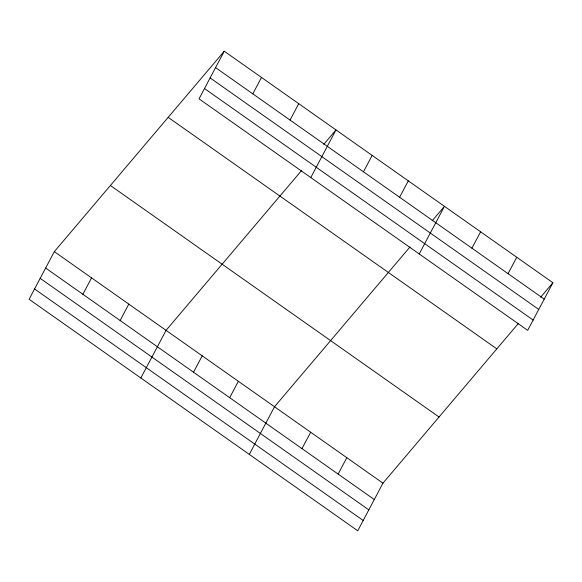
<?xml version="1.0" encoding="UTF-8"?>
<svg xmlns="http://www.w3.org/2000/svg" width="582" height="582" viewBox="0 0 582 582"><rect width="100%" height="100%" fill="white"/><g stroke="black" fill="none" stroke-linecap="round" stroke-linejoin="round"><path stroke-width="0.87" d="M224.252 51.216L199.037 98.845L527.678 330.358L552.9 282.728L224.252 51.216L54.322 251.642L29.1 299.272L357.748 530.784L382.963 483.155L518.438 323.374M82.884 294.274L91.57 277.876M120.132 320.515L128.811 304.117M252.821 93.855L261.5 77.45M140.837 377.987L166.059 330.35L301.527 170.577M290.062 120.088L298.748 103.691M193.53 372.218L202.209 355.82M310.773 177.561L335.996 129.931L323.723 144.394M229.679 397.688L238.365 381.29M363.459 171.792L372.145 155.394M249.292 454.389L274.515 406.753L409.983 246.979M399.616 197.262L408.295 180.864M301.985 448.62L310.664 432.222M419.229 253.963L444.444 206.326L432.179 220.796M338.135 474.083L346.814 457.685M471.915 248.194L480.601 231.796M508.064 273.656L516.751 257.259M540.634 297.198L552.9 282.728M215.573 67.614L544.214 299.126M210.117 77.923L538.757 309.435M204.493 88.544L533.134 320.056M168.176 117.353L496.824 348.865M110.398 185.498L439.046 417.01M54.322 251.642L382.963 483.155M45.636 268.04L374.284 499.552M40.18 278.349L368.828 509.861M34.556 288.963L363.204 520.475"/></g></svg>
